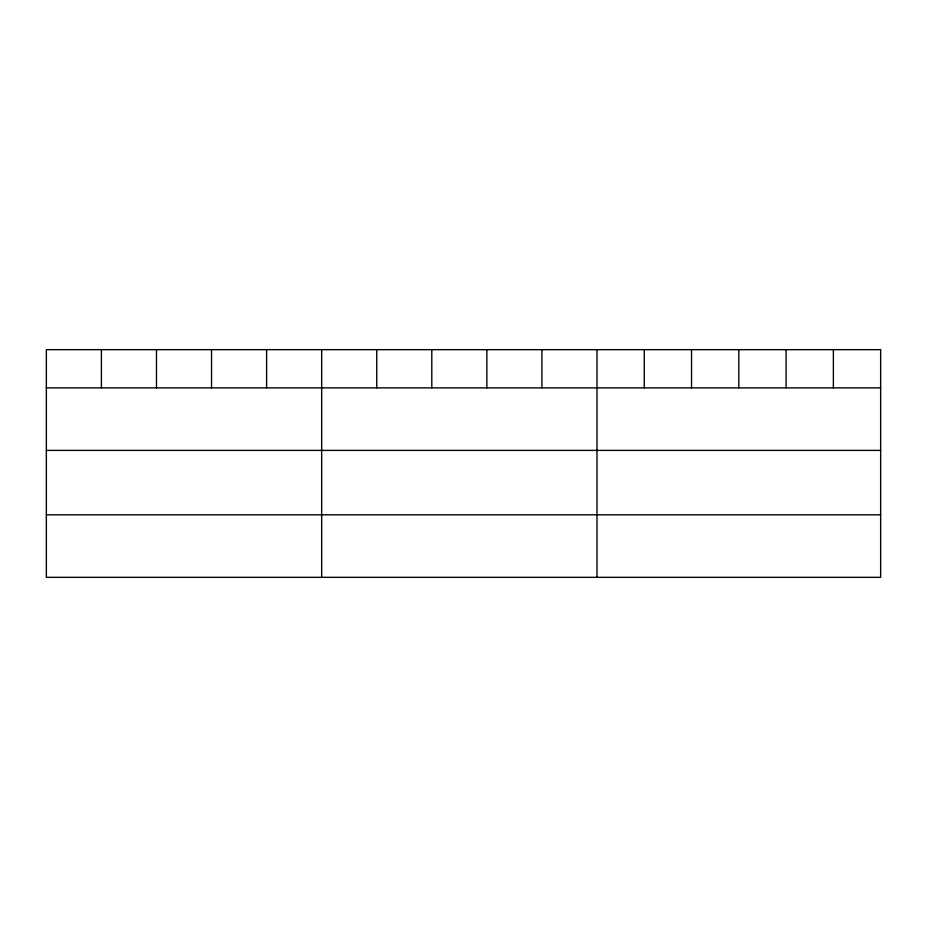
<?xml version="1.0" encoding="UTF-8"?>
<svg xmlns="http://www.w3.org/2000/svg" width="927" height="927" viewBox="0 0 927 927"><rect width="100%" height="100%" fill="white"/><g stroke="black" fill="none" stroke-linecap="round" stroke-linejoin="round"><path stroke-width="1.39" d="M46.35 387.868L880.65 387.868M46.35 450.395L880.65 450.395M46.35 514.809L880.65 514.809M833.373 349.664L833.373 387.868M786.096 349.664L786.096 387.868M738.819 349.664L738.819 387.868M691.542 349.664L691.542 387.868M644.265 349.664L644.265 387.868M596.988 349.664L596.988 577.336M541.924 349.664L541.924 387.868M486.86 349.664L486.86 387.868M431.797 349.664L431.797 387.868M376.733 349.664L376.733 387.868M321.669 349.664L321.669 577.336M266.605 349.664L266.605 387.868M211.541 349.664L211.541 387.868M156.478 349.664L156.478 387.868M101.414 349.664L101.414 387.868M880.65 349.664L46.35 349.664L46.35 577.336L880.65 577.336L880.65 349.664"/></g></svg>
